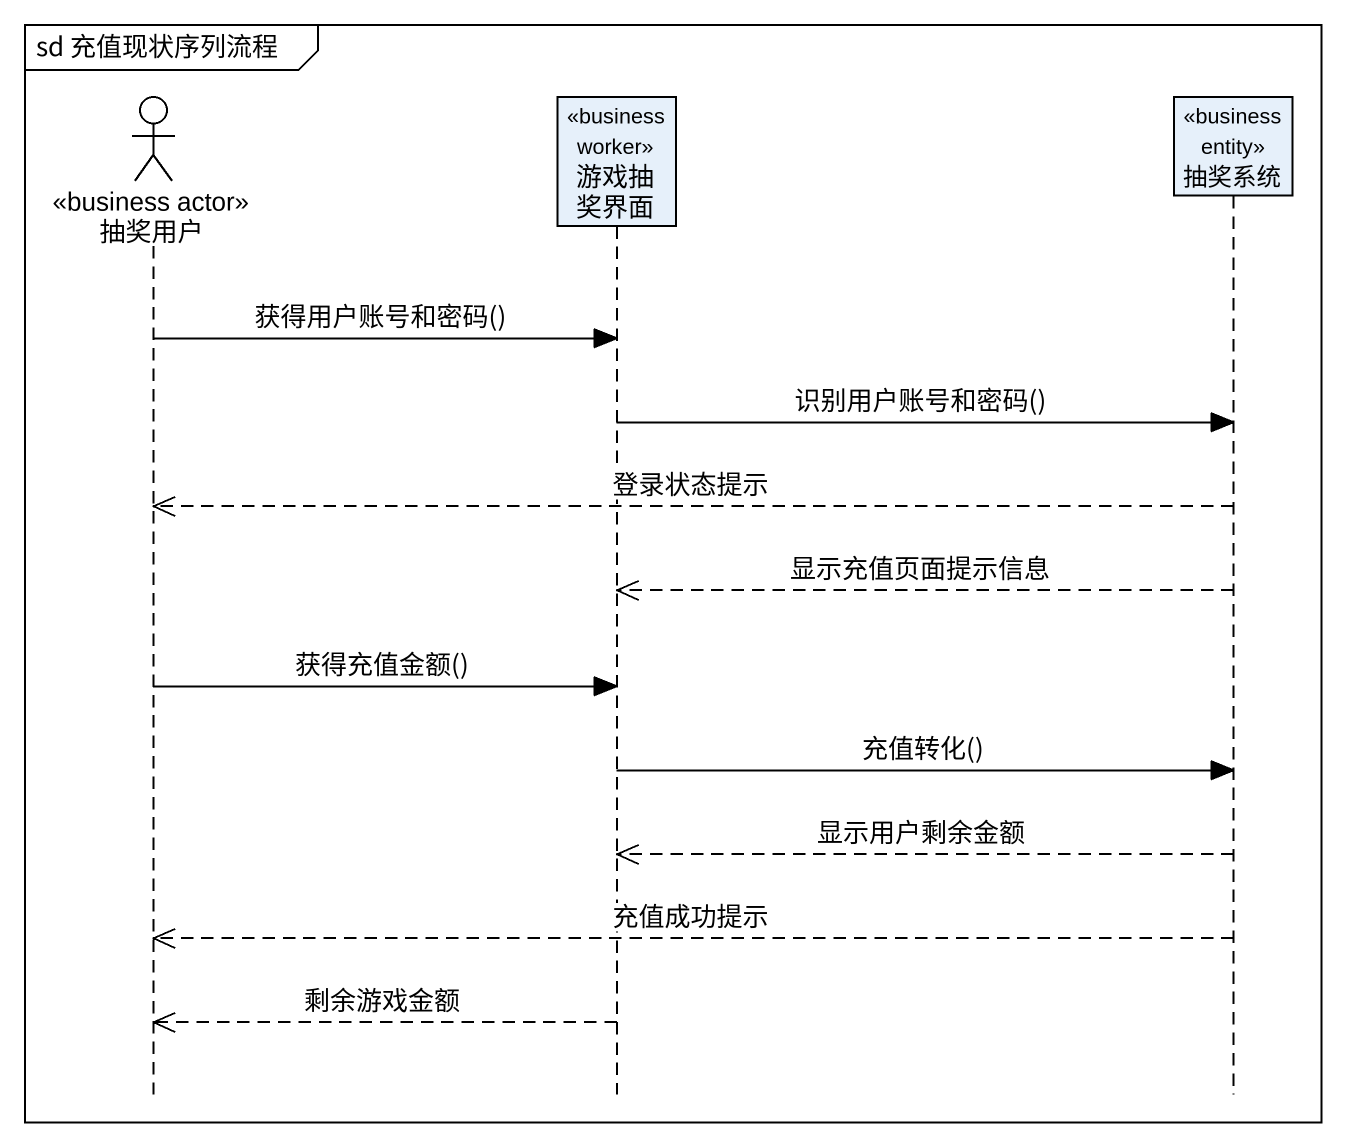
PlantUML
@startuml
mainframe sd 充值现状序列流程
hide footbox
actor 抽奖用户 <<business actor>>
participant 游戏抽奖界面 <<business worker>>
participant 抽奖系统 <<business entity>>

抽奖用户 -> 游戏抽奖界面 : 获得用户账号和密码()
游戏抽奖界面 -> 抽奖系统 : 识别用户账号和密码()
抽奖系统 -->> 抽奖用户 : 登录状态提示
抽奖系统 -->> 游戏抽奖界面 : 显示充值页面提示信息
抽奖用户 -> 游戏抽奖界面 : 获得充值金额()
游戏抽奖界面 -> 抽奖系统 : 充值转化()
抽奖系统 -->> 游戏抽奖界面 : 显示用户剩余金额
抽奖系统 -->> 抽奖用户 : 充值成功提示
游戏抽奖界面 -->> 抽奖用户 : 剩余游戏金额
@enduml
